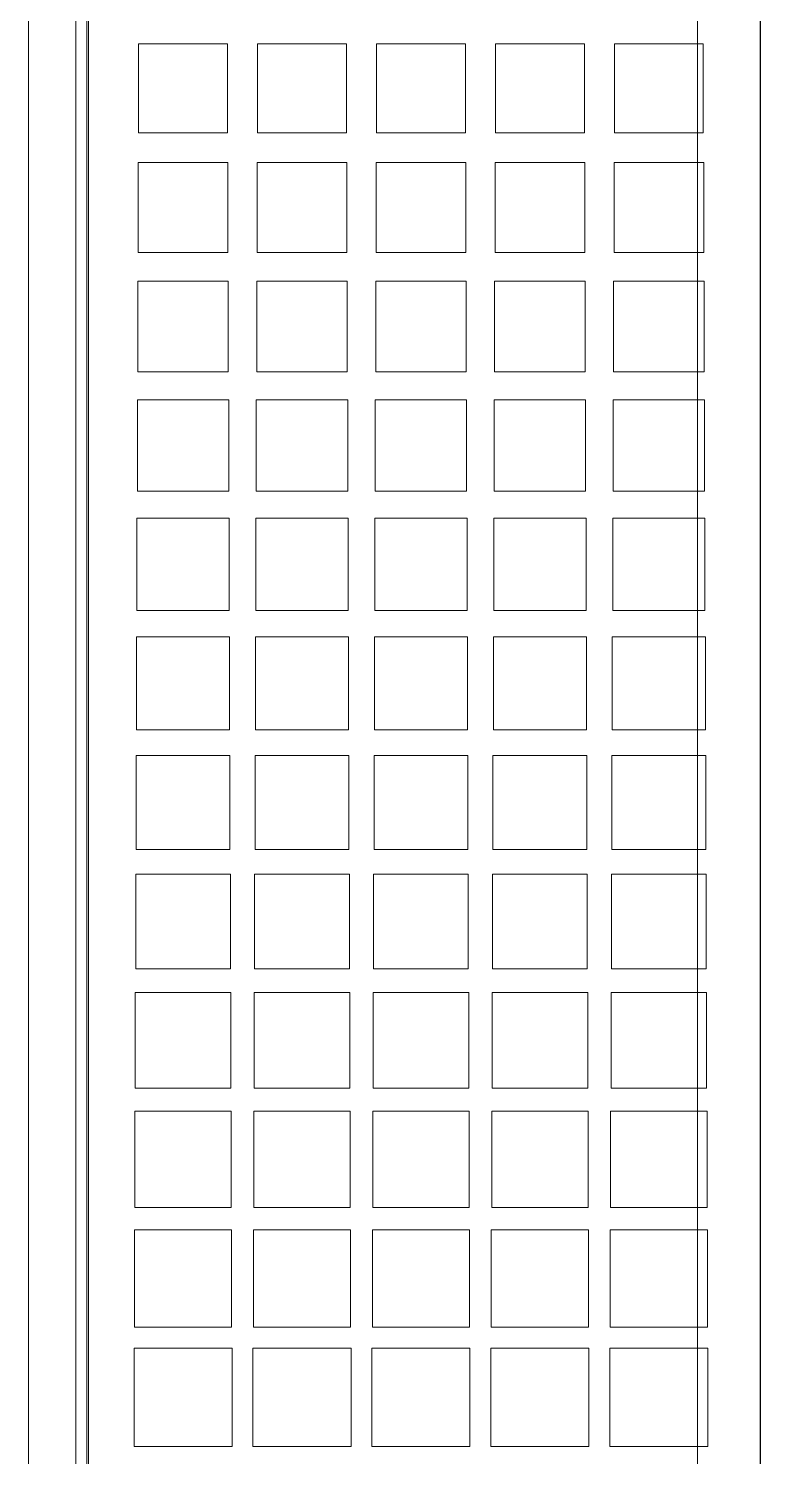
# Model space of a CAD drawing. Header units: millimetres. Extents: x 33157 to 59611, y -29750 to 1750.
# Drawn here: x 53404.01 to 53413.24, y -4466.51 to -4448.51 of the extents above; entities that cross this region are included whole.
import ezdxf

# ---------------------------------------------------------------- set-up
doc = ezdxf.new("R2010")
doc.units = ezdxf.units.MM
doc.layers.add('layer 1', color=7, linetype='Continuous', lineweight=18)

msp = doc.modelspace()

# ---------------------------------------------------------------- linework, layer by layer
at = {"layer": 'layer 1', "lineweight": 9}
for p, q in [((53404.74340037204, -4351.058128832354), (53404.74340037204, -4478.212228832354)), ((53412.44570037205, -4355.263528832353), (53412.44570037205, -4476.466528832354)), ((53413.23990037205, -4356.076928832352), (53413.23990037205, -4475.990428832354)), ((53404.76320037193, -4416.837128832349), (53404.76320037193, -4475.990428832354)), ((53404.60440037196, -4417.253728832353), (53404.60440037196, -4477.954328832349)), ((53404.74340037204, -4417.253728832353), (53404.74340037204, -4475.435128832347)), ((53404.00880037196, -4417.809028832353), (53404.00880037196, -4477.954328832349))]:
    msp.add_line(p, q, dxfattribs=at)
msp.add_lwpolyline([(53404.74350037199, -4478.258328832353), (53413.236500372, -4478.258328832353), (53413.236500372, -4355.263528832353), (53404.74350037199, -4355.263528832353)], close=True, dxfattribs=at)
at = {"layer": 'layer 1'}
for points, knots in [([(53405.39680037199, -4448.707828832348), (53405.77050037211, -4448.707828832348), (53406.14410037204, -4448.707828832348), (53406.51790037198, -4448.707828832348), (53406.51790037198, -4449.081428832347), (53406.51790037198, -4449.455128832351), (53406.51790037198, -4449.828828832347), (53406.14410037204, -4449.828828832347), (53405.77050037211, -4449.828828832347), (53405.39680037199, -4449.828828832347), (53405.39680037199, -4449.456728832354), (53405.39680037199, -4449.084628832354), (53405.39680037199, -4448.712528832353), (53405.39680037199, -4448.71092883235), (53405.39680037199, -4448.709328832347), (53405.39680037199, -4448.707828832348)], [0, 0, 0, 0, 149920.7259985287, 149920.7259985287, 149920.7259985287, 299841.4519970573, 299841.4519970573, 299841.4519970573, 449762.177995586, 449762.177995586, 449762.177995586, 599682.9039941146, 599682.9039941146, 599682.9039941146, 749603.6299926433, 749603.6299926433, 749603.6299926433, 749603.6299926433]), ([(53406.89710037207, -4448.707828832348), (53407.27080037206, -4448.707828832348), (53407.644400372, -4448.707828832348), (53408.01820037194, -4448.707828832348), (53408.01820037194, -4449.081428832347), (53408.01820037194, -4449.455128832351), (53408.01820037194, -4449.828828832347), (53407.644400372, -4449.828828832347), (53407.27080037206, -4449.828828832347), (53406.89710037207, -4449.828828832347), (53406.89710037207, -4449.456728832354), (53406.89710037207, -4449.084628832354), (53406.89710037207, -4448.712528832353), (53406.89710037207, -4448.71092883235), (53406.89710037207, -4448.709328832347), (53406.89710037207, -4448.707828832348)], [0, 0, 0, 0, 149924.7634560661, 149924.7634560661, 149924.7634560661, 299849.5269121323, 299849.5269121323, 299849.5269121323, 449774.2903681985, 449774.2903681985, 449774.2903681985, 599699.0538242646, 599699.0538242646, 599699.0538242646, 749623.8172803307, 749623.8172803307, 749623.8172803307, 749623.8172803307]), ([(53408.39740037202, -4448.707828832348), (53408.77110037202, -4448.707828832348), (53409.14470037207, -4448.707828832348), (53409.51850037201, -4448.707828832348), (53409.51850037201, -4449.081428832347), (53409.51850037201, -4449.455128832351), (53409.51850037201, -4449.828828832347), (53409.14470037207, -4449.828828832347), (53408.77110037202, -4449.828828832347), (53408.39740037202, -4449.828828832347), (53408.39740037202, -4449.456728832354), (53408.39740037202, -4449.084628832354), (53408.39740037202, -4448.712528832353), (53408.39740037202, -4448.71092883235), (53408.39740037202, -4448.709328832347), (53408.39740037202, -4448.707828832348)], [0, 0, 0, 0, 149928.8009140865, 149928.8009140865, 149928.8009140865, 299857.6018281731, 299857.6018281731, 299857.6018281731, 449786.4027422597, 449786.4027422597, 449786.4027422597, 599715.2036563462, 599715.2036563462, 599715.2036563462, 749644.0045704327, 749644.0045704327, 749644.0045704327, 749644.0045704327]), ([(53409.89770037209, -4448.707828832348), (53410.27140037197, -4448.707828832348), (53410.64500037202, -4448.707828832348), (53411.01880037197, -4448.707828832348), (53411.01880037197, -4449.081428832347), (53411.01880037197, -4449.455128832351), (53411.01880037197, -4449.828828832347), (53410.64500037202, -4449.828828832347), (53410.27140037197, -4449.828828832347), (53409.89770037209, -4449.828828832347), (53409.89770037209, -4449.456728832354), (53409.89770037209, -4449.084628832354), (53409.89770037209, -4448.712528832353), (53409.89770037209, -4448.71092883235), (53409.89770037209, -4448.709328832347), (53409.89770037209, -4448.707828832348)], [0, 0, 0, 0, 149932.8383725907, 149932.8383725907, 149932.8383725907, 299865.6767451814, 299865.6767451814, 299865.6767451814, 449798.5151177722, 449798.5151177722, 449798.5151177722, 599731.3534903629, 599731.3534903629, 599731.3534903629, 749664.1918629536, 749664.1918629536, 749664.1918629536, 749664.1918629536]), ([(53411.39800037205, -4448.707828832348), (53411.77170037205, -4448.707828832348), (53412.14530037198, -4448.707828832348), (53412.51910037204, -4448.707828832348), (53412.51910037204, -4449.081428832347), (53412.51910037204, -4449.455128832351), (53412.51910037204, -4449.828828832347), (53412.14530037198, -4449.828828832347), (53411.77170037205, -4449.828828832347), (53411.39800037205, -4449.828828832347), (53411.39800037205, -4449.456728832354), (53411.39800037205, -4449.084628832354), (53411.39800037205, -4448.712528832353), (53411.39800037205, -4448.71092883235), (53411.39800037205, -4448.709328832347), (53411.39800037205, -4448.707828832348)], [0, 0, 0, 0, 149936.8758315777, 149936.8758315777, 149936.8758315777, 299873.7516631554, 299873.7516631554, 299873.7516631554, 449810.6274947331, 449810.6274947331, 449810.6274947331, 599747.5033263108, 599747.5033263108, 599747.5033263108, 749684.3791578885, 749684.3791578885, 749684.3791578885, 749684.3791578885]), ([(53405.3916003721, -4450.202628832349), (53405.76870037202, -4450.202628832349), (53406.14590037201, -4450.202628832349), (53406.523100372, -4450.202628832349), (53406.523100372, -4450.579828832351), (53406.523100372, -4450.956928832349), (53406.523100372, -4451.334228832349), (53406.14590037201, -4451.334228832349), (53405.76870037202, -4451.334228832349), (53405.3916003721, -4451.334228832349), (53405.3916003721, -4450.958528832352), (53405.3916003721, -4450.582928832353), (53405.3916003721, -4450.207428832351), (53405.3916003721, -4450.20572883235), (53405.3916003721, -4450.204128832347), (53405.3916003721, -4450.202628832349)], [0, 0, 0, 0, 149922.7862446969, 149922.7862446969, 149922.7862446969, 299845.5724893937, 299845.5724893937, 299845.5724893937, 449768.3587340906, 449768.3587340906, 449768.3587340906, 599691.1449787874, 599691.1449787874, 599691.1449787874, 749613.9312234842, 749613.9312234842, 749613.9312234842, 749613.9312234842]), ([(53406.89190037205, -4450.202628832349), (53407.26900037198, -4450.202628832349), (53407.64620037196, -4450.202628832349), (53408.02340037195, -4450.202628832349), (53408.02340037195, -4450.579828832351), (53408.02340037195, -4450.956928832349), (53408.02340037195, -4451.334228832349), (53407.64620037196, -4451.334228832349), (53407.26900037198, -4451.334228832349), (53406.89190037205, -4451.334228832349), (53406.89190037205, -4450.958528832352), (53406.89190037205, -4450.582928832353), (53406.89190037205, -4450.207428832351), (53406.89190037205, -4450.20572883235), (53406.89190037205, -4450.204128832347), (53406.89190037205, -4450.202628832349)], [0, 0, 0, 0, 149926.8236964112, 149926.8236964112, 149926.8236964112, 299853.6473928224, 299853.6473928224, 299853.6473928224, 449780.4710892336, 449780.4710892336, 449780.4710892336, 599707.2947856447, 599707.2947856447, 599707.2947856447, 749634.118482056, 749634.118482056, 749634.118482056, 749634.118482056]), ([(53408.39220037201, -4450.202628832349), (53408.76930037205, -4450.202628832349), (53409.14650037204, -4450.202628832349), (53409.52370037202, -4450.202628832349), (53409.52370037202, -4450.579828832351), (53409.52370037202, -4450.956928832349), (53409.52370037202, -4451.334228832349), (53409.14650037204, -4451.334228832349), (53408.76930037205, -4451.334228832349), (53408.39220037201, -4451.334228832349), (53408.39220037201, -4450.958528832352), (53408.39220037201, -4450.582928832353), (53408.39220037201, -4450.207428832351), (53408.39220037201, -4450.20572883235), (53408.39220037201, -4450.204128832347), (53408.39220037201, -4450.202628832349)], [0, 0, 0, 0, 149930.8611486092, 149930.8611486092, 149930.8611486092, 299861.7222972183, 299861.7222972183, 299861.7222972183, 449792.5834458276, 449792.5834458276, 449792.5834458276, 599723.4445944367, 599723.4445944367, 599723.4445944367, 749654.3057430459, 749654.3057430459, 749654.3057430459, 749654.3057430459]), ([(53409.89250037208, -4450.202628832349), (53410.269600372, -4450.202628832349), (53410.64680037199, -4450.202628832349), (53411.02400037198, -4450.202628832349), (53411.02400037198, -4450.579828832351), (53411.02400037198, -4450.956928832349), (53411.02400037198, -4451.334228832349), (53410.64680037199, -4451.334228832349), (53410.269600372, -4451.334228832349), (53409.89250037208, -4451.334228832349), (53409.89250037208, -4450.958528832352), (53409.89250037208, -4450.582928832353), (53409.89250037208, -4450.207428832351), (53409.89250037208, -4450.20572883235), (53409.89250037208, -4450.204128832347), (53409.89250037208, -4450.202628832349)], [0, 0, 0, 0, 149934.8986012911, 149934.8986012911, 149934.8986012911, 299869.7972025822, 299869.7972025822, 299869.7972025822, 449804.6958038734, 449804.6958038734, 449804.6958038734, 599739.5944051644, 599739.5944051644, 599739.5944051644, 749674.4930064555, 749674.4930064555, 749674.4930064555, 749674.4930064555]), ([(53411.39280037204, -4450.202628832349), (53411.76990037208, -4450.202628832349), (53412.14710037207, -4450.202628832349), (53412.52430037194, -4450.202628832349), (53412.52430037194, -4450.579828832351), (53412.52430037194, -4450.956928832349), (53412.52430037194, -4451.334228832349), (53412.14710037207, -4451.334228832349), (53411.76990037208, -4451.334228832349), (53411.39280037204, -4451.334228832349), (53411.39280037204, -4450.958528832352), (53411.39280037204, -4450.582928832353), (53411.39280037204, -4450.207428832351), (53411.39280037204, -4450.20572883235), (53411.39280037204, -4450.204128832347), (53411.39280037204, -4450.202628832349)], [0, 0, 0, 0, 149938.9360544563, 149938.9360544563, 149938.9360544563, 299877.8721089126, 299877.8721089126, 299877.8721089126, 449816.8081633689, 449816.8081633689, 449816.8081633689, 599755.7442178251, 599755.7442178251, 599755.7442178251, 749694.6802722814, 749694.6802722814, 749694.6802722814, 749694.6802722814]), ([(53405.38630037202, -4451.697428832349), (53405.767000372, -4451.697428832349), (53406.14760037203, -4451.697428832349), (53406.52840037196, -4451.697428832349), (53406.52840037196, -4452.078128832351), (53406.52840037196, -4452.458828832352), (53406.52840037196, -4452.839528832346), (53406.14760037203, -4452.839528832346), (53405.767000372, -4452.839528832346), (53405.38630037202, -4452.839528832346), (53405.38630037202, -4452.460428832348), (53405.38630037202, -4452.08132883235), (53405.38630037202, -4451.702328832349), (53405.38630037202, -4451.700628832348), (53405.38630037202, -4451.699028832352), (53405.38630037202, -4451.697428832349)], [0, 0, 0, 0, 149924.8462703064, 149924.8462703064, 149924.8462703064, 299849.6925406128, 299849.6925406128, 299849.6925406128, 449774.5388109192, 449774.5388109192, 449774.5388109192, 599699.3850812255, 599699.3850812255, 599699.3850812255, 749624.2313515319, 749624.2313515319, 749624.2313515319, 749624.2313515319]), ([(53406.88660037209, -4451.697428832349), (53407.26730037195, -4451.697428832349), (53407.64790037199, -4451.697428832349), (53408.02870037203, -4451.697428832349), (53408.02870037203, -4452.078128832351), (53408.02870037203, -4452.458828832352), (53408.02870037203, -4452.839528832346), (53407.64790037199, -4452.839528832346), (53407.26730037195, -4452.839528832346), (53406.88660037209, -4452.839528832346), (53406.88660037209, -4452.460428832348), (53406.88660037209, -4452.08132883235), (53406.88660037209, -4451.702328832349), (53406.88660037209, -4451.700628832348), (53406.88660037209, -4451.699028832352), (53406.88660037209, -4451.697428832349)], [0, 0, 0, 0, 149928.8837161964, 149928.8837161964, 149928.8837161964, 299857.7674323928, 299857.7674323928, 299857.7674323928, 449786.6511485893, 449786.6511485893, 449786.6511485893, 599715.5348647856, 599715.5348647856, 599715.5348647856, 749644.418580982, 749644.418580982, 749644.418580982, 749644.418580982]), ([(53408.38690037205, -4451.697428832349), (53408.76760037203, -4451.697428832349), (53409.14820037206, -4451.697428832349), (53409.52900037199, -4451.697428832349), (53409.52900037199, -4452.078128832351), (53409.52900037199, -4452.458828832352), (53409.52900037199, -4452.839528832346), (53409.14820037206, -4452.839528832346), (53408.76760037203, -4452.839528832346), (53408.38690037205, -4452.839528832346), (53408.38690037205, -4452.460428832348), (53408.38690037205, -4452.08132883235), (53408.38690037205, -4451.702328832349), (53408.38690037205, -4451.700628832348), (53408.38690037205, -4451.699028832352), (53408.38690037205, -4451.697428832349)], [0, 0, 0, 0, 149932.9211625702, 149932.9211625702, 149932.9211625702, 299865.8423251404, 299865.8423251404, 299865.8423251404, 449798.7634877106, 449798.7634877106, 449798.7634877106, 599731.6846502807, 599731.6846502807, 599731.6846502807, 749664.6058128509, 749664.6058128509, 749664.6058128509, 749664.6058128509]), ([(53409.887200372, -4451.697428832349), (53410.26790037198, -4451.697428832349), (53410.64850037202, -4451.697428832349), (53411.02930037194, -4451.697428832349), (53411.02930037194, -4452.078128832351), (53411.02930037194, -4452.458828832352), (53411.02930037194, -4452.839528832346), (53410.64850037202, -4452.839528832346), (53410.26790037198, -4452.839528832346), (53409.887200372, -4452.839528832346), (53409.887200372, -4452.460428832348), (53409.887200372, -4452.08132883235), (53409.887200372, -4451.702328832349), (53409.887200372, -4451.700628832348), (53409.887200372, -4451.699028832352), (53409.887200372, -4451.697428832349)], [0, 0, 0, 0, 149936.9586094277, 149936.9586094277, 149936.9586094277, 299873.9172188554, 299873.9172188554, 299873.9172188554, 449810.8758282831, 449810.8758282831, 449810.8758282831, 599747.8344377108, 599747.8344377108, 599747.8344377108, 749684.7930471385, 749684.7930471385, 749684.7930471385, 749684.7930471385]), ([(53411.38750037208, -4451.697428832349), (53411.76820037194, -4451.697428832349), (53412.14880037209, -4451.697428832349), (53412.52960037201, -4451.697428832349), (53412.52960037201, -4452.078128832351), (53412.52960037201, -4452.458828832352), (53412.52960037201, -4452.839528832346), (53412.14880037209, -4452.839528832346), (53411.76820037194, -4452.839528832346), (53411.38750037208, -4452.839528832346), (53411.38750037208, -4452.460428832348), (53411.38750037208, -4452.08132883235), (53411.38750037208, -4451.702328832349), (53411.38750037208, -4451.700628832348), (53411.38750037208, -4451.699028832352), (53411.38750037208, -4451.697428832349)], [0, 0, 0, 0, 149940.9960567695, 149940.9960567695, 149940.9960567695, 299881.992113539, 299881.992113539, 299881.992113539, 449822.9881703085, 449822.9881703085, 449822.9881703085, 599763.9842270779, 599763.9842270779, 599763.9842270779, 749704.9802838473, 749704.9802838473, 749704.9802838473, 749704.9802838473]), ([(53405.38100037206, -4453.192328832354), (53405.76520037203, -4453.192328832354), (53406.149400372, -4453.192328832354), (53406.53360037197, -4453.192328832354), (53406.53360037197, -4453.576528832347), (53406.53360037197, -4453.96062883235), (53406.53360037197, -4454.344928832348), (53406.149400372, -4454.344928832348), (53405.76520037203, -4454.344928832348), (53405.38100037206, -4454.344928832348), (53405.38100037206, -4453.962328832351), (53405.38100037206, -4453.579728832347), (53405.38100037206, -4453.197128832349), (53405.38100037206, -4453.195428832349), (53405.38100037206, -4453.193828832353), (53405.38100037206, -4453.192328832354)], [0, 0, 0, 0, 149926.906506882, 149926.906506882, 149926.906506882, 299853.8130137639, 299853.8130137639, 299853.8130137639, 449780.7195206459, 449780.7195206459, 449780.7195206459, 599707.6260275278, 599707.6260275278, 599707.6260275278, 749634.5325344098, 749634.5325344098, 749634.5325344098, 749634.5325344098]), ([(53406.88130037201, -4453.192328832354), (53407.26550037198, -4453.192328832354), (53407.64970037196, -4453.192328832354), (53408.03390037193, -4453.192328832354), (53408.03390037193, -4453.576528832347), (53408.03390037193, -4453.96062883235), (53408.03390037193, -4454.344928832348), (53407.64970037196, -4454.344928832348), (53407.26550037198, -4454.344928832348), (53406.88130037201, -4454.344928832348), (53406.88130037201, -4453.962328832351), (53406.88130037201, -4453.579728832347), (53406.88130037201, -4453.197128832349), (53406.88130037201, -4453.195428832349), (53406.88130037201, -4453.193828832353), (53406.88130037201, -4453.192328832354)], [0, 0, 0, 0, 149930.9439469452, 149930.9439469452, 149930.9439469452, 299861.8878938904, 299861.8878938904, 299861.8878938904, 449792.8318408357, 449792.8318408357, 449792.8318408357, 599723.7757877809, 599723.7757877809, 599723.7757877809, 749654.719734726, 749654.719734726, 749654.719734726, 749654.719734726]), ([(53408.38160037209, -4453.192328832354), (53408.76580037206, -4453.192328832354), (53409.15000037203, -4453.192328832354), (53409.534200372, -4453.192328832354), (53409.534200372, -4453.576528832347), (53409.534200372, -4453.96062883235), (53409.534200372, -4454.344928832348), (53409.15000037203, -4454.344928832348), (53408.76580037206, -4454.344928832348), (53408.38160037209, -4454.344928832348), (53408.38160037209, -4453.962328832351), (53408.38160037209, -4453.579728832347), (53408.38160037209, -4453.197128832349), (53408.38160037209, -4453.195428832349), (53408.38160037209, -4453.193828832353), (53408.38160037209, -4453.192328832354)], [0, 0, 0, 0, 149934.9813874931, 149934.9813874931, 149934.9813874931, 299869.9627749861, 299869.9627749861, 299869.9627749861, 449804.9441624793, 449804.9441624793, 449804.9441624793, 599739.9255499722, 599739.9255499722, 599739.9255499722, 749674.9069374653, 749674.9069374653, 749674.9069374653, 749674.9069374653]), ([(53409.88190037204, -4453.192328832354), (53410.26610037201, -4453.192328832354), (53410.65030037198, -4453.192328832354), (53411.03450037196, -4453.192328832354), (53411.03450037196, -4453.576528832347), (53411.03450037196, -4453.96062883235), (53411.03450037196, -4454.344928832348), (53410.65030037198, -4454.344928832348), (53410.26610037201, -4454.344928832348), (53409.88190037204, -4454.344928832348), (53409.88190037204, -4453.962328832351), (53409.88190037204, -4453.579728832347), (53409.88190037204, -4453.197128832349), (53409.88190037204, -4453.195428832349), (53409.88190037204, -4453.193828832353), (53409.88190037204, -4453.192328832354)], [0, 0, 0, 0, 149939.0188285248, 149939.0188285248, 149939.0188285248, 299878.0376570495, 299878.0376570495, 299878.0376570495, 449817.0564855743, 449817.0564855743, 449817.0564855743, 599756.0753140991, 599756.0753140991, 599756.0753140991, 749695.0941426238, 749695.0941426238, 749695.0941426238, 749695.0941426238]), ([(53411.382200372, -4453.192328832354), (53411.76640037209, -4453.192328832354), (53412.15060037206, -4453.192328832354), (53412.53480037203, -4453.192328832354), (53412.53480037203, -4453.576528832347), (53412.53480037203, -4453.96062883235), (53412.53480037203, -4454.344928832348), (53412.15060037206, -4454.344928832348), (53411.76640037209, -4454.344928832348), (53411.382200372, -4454.344928832348), (53411.382200372, -4453.962328832351), (53411.382200372, -4453.579728832347), (53411.382200372, -4453.197128832349), (53411.382200372, -4453.195428832349), (53411.382200372, -4453.193828832353), (53411.382200372, -4453.192328832354)], [0, 0, 0, 0, 149943.0562700407, 149943.0562700407, 149943.0562700407, 299886.1125400813, 299886.1125400813, 299886.1125400813, 449829.1688101221, 449829.1688101221, 449829.1688101221, 599772.2250801626, 599772.2250801626, 599772.2250801626, 749715.2813502033, 749715.2813502033, 749715.2813502033, 749715.2813502033]), ([(53405.37580037204, -4454.687128832355), (53405.76350037201, -4454.687128832355), (53406.15110037202, -4454.687128832355), (53406.53890037205, -4454.687128832355), (53406.53890037205, -4455.074828832354), (53406.53890037205, -4455.462528832346), (53406.53890037205, -4455.850228832353), (53406.15110037202, -4455.850228832353), (53405.76350037201, -4455.850228832353), (53405.37580037204, -4455.850228832353), (53405.37580037204, -4455.464128832349), (53405.37580037204, -4455.078128832351), (53405.37580037204, -4454.692028832347), (53405.37580037204, -4454.690328832354), (53405.37580037204, -4454.688728832351), (53405.37580037204, -4454.687128832355)], [0, 0, 0, 0, 149928.9669548938, 149928.9669548938, 149928.9669548938, 299857.9339097875, 299857.9339097875, 299857.9339097875, 449786.9008646813, 449786.9008646813, 449786.9008646813, 599715.867819575, 599715.867819575, 599715.867819575, 749644.8347744687, 749644.8347744687, 749644.8347744687, 749644.8347744687]), ([(53406.876100372, -4454.687128832355), (53407.26380037208, -4454.687128832355), (53407.65140037198, -4454.687128832355), (53408.039200372, -4454.687128832355), (53408.039200372, -4455.074828832354), (53408.039200372, -4455.462528832346), (53408.039200372, -4455.850228832353), (53407.65140037198, -4455.850228832353), (53407.26380037208, -4455.850228832353), (53406.876100372, -4455.850228832353), (53406.876100372, -4455.464128832349), (53406.876100372, -4455.078128832351), (53406.876100372, -4454.692028832347), (53406.876100372, -4454.690328832354), (53406.876100372, -4454.688728832351), (53406.876100372, -4454.687128832355)], [0, 0, 0, 0, 149933.0043891291, 149933.0043891291, 149933.0043891291, 299866.0087782581, 299866.0087782581, 299866.0087782581, 449799.0131673872, 449799.0131673872, 449799.0131673872, 599732.0175565162, 599732.0175565162, 599732.0175565162, 749665.0219456452, 749665.0219456452, 749665.0219456452, 749665.0219456452]), ([(53408.37640037207, -4454.687128832355), (53408.76410037203, -4454.687128832355), (53409.15170037205, -4454.687128832355), (53409.53950037196, -4454.687128832355), (53409.53950037196, -4455.074828832354), (53409.53950037196, -4455.462528832346), (53409.53950037196, -4455.850228832353), (53409.15170037205, -4455.850228832353), (53408.76410037203, -4455.850228832353), (53408.37640037207, -4455.850228832353), (53408.37640037207, -4455.464128832349), (53408.37640037207, -4455.078128832351), (53408.37640037207, -4454.692028832347), (53408.37640037207, -4454.690328832354), (53408.37640037207, -4454.688728832351), (53408.37640037207, -4454.687128832355)], [0, 0, 0, 0, 149937.0418238493, 149937.0418238493, 149937.0418238493, 299874.0836476986, 299874.0836476986, 299874.0836476986, 449811.1254715479, 449811.1254715479, 449811.1254715479, 599748.1672953971, 599748.1672953971, 599748.1672953971, 749685.2091192463, 749685.2091192463, 749685.2091192463, 749685.2091192463]), ([(53409.87670037203, -4454.687128832355), (53410.26440037199, -4454.687128832355), (53410.65200037201, -4454.687128832355), (53411.03980037203, -4454.687128832355), (53411.03980037203, -4455.074828832354), (53411.03980037203, -4455.462528832346), (53411.03980037203, -4455.850228832353), (53410.65200037201, -4455.850228832353), (53410.26440037199, -4455.850228832353), (53409.87670037203, -4455.850228832353), (53409.87670037203, -4455.464128832349), (53409.87670037203, -4455.078128832351), (53409.87670037203, -4454.692028832347), (53409.87670037203, -4454.690328832354), (53409.87670037203, -4454.688728832351), (53409.87670037203, -4454.687128832355)], [0, 0, 0, 0, 149941.0792590536, 149941.0792590536, 149941.0792590536, 299882.1585181073, 299882.1585181073, 299882.1585181073, 449823.2377771609, 449823.2377771609, 449823.2377771609, 599764.3170362145, 599764.3170362145, 599764.3170362145, 749705.3962952681, 749705.3962952681, 749705.3962952681, 749705.3962952681]), ([(53411.3770003721, -4454.687128832355), (53411.76470037206, -4454.687128832355), (53412.15230037196, -4454.687128832355), (53412.54010037199, -4454.687128832355), (53412.54010037199, -4455.074828832354), (53412.54010037199, -4455.462528832346), (53412.54010037199, -4455.850228832353), (53412.15230037196, -4455.850228832353), (53411.76470037206, -4455.850228832353), (53411.3770003721, -4455.850228832353), (53411.3770003721, -4455.464128832349), (53411.3770003721, -4455.078128832351), (53411.3770003721, -4454.692028832347), (53411.3770003721, -4454.690328832354), (53411.3770003721, -4454.688728832351), (53411.3770003721, -4454.687128832355)], [0, 0, 0, 0, 149945.1166947429, 149945.1166947429, 149945.1166947429, 299890.2333894857, 299890.2333894857, 299890.2333894857, 449835.3500842287, 449835.3500842287, 449835.3500842287, 599780.4667789715, 599780.4667789715, 599780.4667789715, 749725.5834737143, 749725.5834737143, 749725.5834737143, 749725.5834737143]), ([(53405.37050037208, -4456.181928832355), (53405.76170037204, -4456.181928832355), (53406.15290037199, -4456.181928832355), (53406.54420037201, -4456.181928832355), (53406.54420037201, -4456.573128832353), (53406.54420037201, -4456.964328832351), (53406.54420037201, -4457.355628832354), (53406.15290037199, -4457.355628832354), (53405.76170037204, -4457.355628832354), (53405.37050037208, -4457.355628832354), (53405.37050037208, -4456.966028832352), (53405.37050037208, -4456.57642883235), (53405.37050037208, -4456.186928832352), (53405.37050037208, -4456.185228832352), (53405.37050037208, -4456.183528832351), (53405.37050037208, -4456.181928832355)], [0, 0, 0, 0, 149931.0271225135, 149931.0271225135, 149931.0271225135, 299862.054245027, 299862.054245027, 299862.054245027, 449793.0813675406, 449793.0813675406, 449793.0813675406, 599724.108490054, 599724.108490054, 599724.108490054, 749655.1356125675, 749655.1356125675, 749655.1356125675, 749655.1356125675]), ([(53406.87080037204, -4456.181928832355), (53407.26200037199, -4456.181928832355), (53407.65320037206, -4456.181928832355), (53408.04450037197, -4456.181928832355), (53408.04450037197, -4456.573128832353), (53408.04450037197, -4456.964328832351), (53408.04450037197, -4457.355628832354), (53407.65320037206, -4457.355628832354), (53407.26200037199, -4457.355628832354), (53406.87080037204, -4457.355628832354), (53406.87080037204, -4456.966028832352), (53406.87080037204, -4456.57642883235), (53406.87080037204, -4456.186928832352), (53406.87080037204, -4456.185228832352), (53406.87080037204, -4456.183528832351), (53406.87080037204, -4456.181928832355)], [0, 0, 0, 0, 149935.0645509188, 149935.0645509188, 149935.0645509188, 299870.1291018375, 299870.1291018375, 299870.1291018375, 449805.1936527563, 449805.1936527563, 449805.1936527563, 599740.258203675, 599740.258203675, 599740.258203675, 749675.3227545938, 749675.3227545938, 749675.3227545938, 749675.3227545938]), ([(53408.37110037211, -4456.181928832355), (53408.76230037195, -4456.181928832355), (53409.15350037202, -4456.181928832355), (53409.54480037204, -4456.181928832355), (53409.54480037204, -4456.573128832353), (53409.54480037204, -4456.964328832351), (53409.54480037204, -4457.355628832354), (53409.15350037202, -4457.355628832354), (53408.76230037195, -4457.355628832354), (53408.37110037211, -4457.355628832354), (53408.37110037211, -4456.966028832352), (53408.37110037211, -4456.57642883235), (53408.37110037211, -4456.186928832352), (53408.37110037211, -4456.185228832352), (53408.37110037211, -4456.183528832351), (53408.37110037211, -4456.181928832355)], [0, 0, 0, 0, 149939.1019798091, 149939.1019798091, 149939.1019798091, 299878.2039596182, 299878.2039596182, 299878.2039596182, 449817.3059394274, 449817.3059394274, 449817.3059394274, 599756.4079192365, 599756.4079192365, 599756.4079192365, 749695.5098990456, 749695.5098990456, 749695.5098990456, 749695.5098990456]), ([(53409.87140037207, -4456.181928832355), (53410.26260037202, -4456.181928832355), (53410.65380037209, -4456.181928832355), (53411.04510037199, -4456.181928832355), (53411.04510037199, -4456.573128832353), (53411.04510037199, -4456.964328832351), (53411.04510037199, -4457.355628832354), (53410.65380037209, -4457.355628832354), (53410.26260037202, -4457.355628832354), (53409.87140037207, -4457.355628832354), (53409.87140037207, -4456.966028832352), (53409.87140037207, -4456.57642883235), (53409.87140037207, -4456.186928832352), (53409.87140037207, -4456.185228832352), (53409.87140037207, -4456.183528832351), (53409.87140037207, -4456.181928832355)], [0, 0, 0, 0, 149943.1394091842, 149943.1394091842, 149943.1394091842, 299886.2788183684, 299886.2788183684, 299886.2788183684, 449829.4182275526, 449829.4182275526, 449829.4182275526, 599772.5576367368, 599772.5576367368, 599772.5576367368, 749715.6970459209, 749715.6970459209, 749715.6970459209, 749715.6970459209]), ([(53411.37170037202, -4456.181928832355), (53411.76290037198, -4456.181928832355), (53412.15410037205, -4456.181928832355), (53412.54540037195, -4456.181928832355), (53412.54540037195, -4456.573128832353), (53412.54540037195, -4456.964328832351), (53412.54540037195, -4457.355628832354), (53412.15410037205, -4457.355628832354), (53411.76290037198, -4457.355628832354), (53411.37170037202, -4457.355628832354), (53411.37170037202, -4456.966028832352), (53411.37170037202, -4456.57642883235), (53411.37170037202, -4456.186928832352), (53411.37170037202, -4456.185228832352), (53411.37170037202, -4456.183528832351), (53411.37170037202, -4456.181928832355)], [0, 0, 0, 0, 149947.1768390439, 149947.1768390439, 149947.1768390439, 299894.3536780879, 299894.3536780879, 299894.3536780879, 449841.5305171319, 449841.5305171319, 449841.5305171319, 599788.7073561758, 599788.7073561758, 599788.7073561758, 749735.8841952197, 749735.8841952197, 749735.8841952197, 749735.8841952197]), ([(53405.36520037201, -4457.676828832346), (53405.75990037207, -4457.676828832346), (53406.15460037201, -4457.676828832346), (53406.54940037202, -4457.676828832346), (53406.54940037202, -4458.07152883235), (53406.54940037202, -4458.466228832354), (53406.54940037202, -4458.861028832349), (53406.15460037201, -4458.861028832349), (53405.75990037207, -4458.861028832349), (53405.36520037201, -4458.861028832349), (53405.36520037201, -4458.467928832348), (53405.36520037201, -4458.074828832347), (53405.36520037201, -4457.68182883235), (53405.36520037201, -4457.680028832352), (53405.36520037201, -4457.678428832349), (53405.36520037201, -4457.676828832346)], [0, 0, 0, 0, 149933.0875697981, 149933.0875697981, 149933.0875697981, 299866.1751395962, 299866.1751395962, 299866.1751395962, 449799.2627093944, 449799.2627093944, 449799.2627093944, 599732.3502791924, 599732.3502791924, 599732.3502791924, 749665.4378489906, 749665.4378489906, 749665.4378489906, 749665.4378489906]), ([(53406.86550037208, -4457.676828832346), (53407.26020037202, -4457.676828832346), (53407.65490037197, -4457.676828832346), (53408.04970037198, -4457.676828832346), (53408.04970037198, -4458.07152883235), (53408.04970037198, -4458.466228832354), (53408.04970037198, -4458.861028832349), (53407.65490037197, -4458.861028832349), (53407.26020037202, -4458.861028832349), (53406.86550037208, -4458.861028832349), (53406.86550037208, -4458.467928832348), (53406.86550037208, -4458.074828832347), (53406.86550037208, -4457.68182883235), (53406.86550037208, -4457.680028832352), (53406.86550037208, -4457.678428832349), (53406.86550037208, -4457.676828832346)], [0, 0, 0, 0, 149937.1249923719, 149937.1249923719, 149937.1249923719, 299874.2499847438, 299874.2499847438, 299874.2499847438, 449811.3749771158, 449811.3749771158, 449811.3749771158, 599748.4999694877, 599748.4999694877, 599748.4999694877, 749685.6249618595, 749685.6249618595, 749685.6249618595, 749685.6249618595]), ([(53408.36580037203, -4457.676828832346), (53408.7605003721, -4457.676828832346), (53409.15520037204, -4457.676828832346), (53409.55000037205, -4457.676828832346), (53409.55000037205, -4458.07152883235), (53409.55000037205, -4458.466228832354), (53409.55000037205, -4458.861028832349), (53409.15520037204, -4458.861028832349), (53408.7605003721, -4458.861028832349), (53408.36580037203, -4458.861028832349), (53408.36580037203, -4458.467928832348), (53408.36580037203, -4458.074828832347), (53408.36580037203, -4457.68182883235), (53408.36580037203, -4457.680028832352), (53408.36580037203, -4457.678428832349), (53408.36580037203, -4457.676828832346)], [0, 0, 0, 0, 149941.1624154305, 149941.1624154305, 149941.1624154305, 299882.3248308611, 299882.3248308611, 299882.3248308611, 449823.4872462917, 449823.4872462917, 449823.4872462917, 599764.6496617221, 599764.6496617221, 599764.6496617221, 749705.8120771527, 749705.8120771527, 749705.8120771527, 749705.8120771527]), ([(53409.86610037199, -4457.676828832346), (53410.26080037205, -4457.676828832346), (53410.655500372, -4457.676828832346), (53411.05030037201, -4457.676828832346), (53411.05030037201, -4458.07152883235), (53411.05030037201, -4458.466228832354), (53411.05030037201, -4458.861028832349), (53410.655500372, -4458.861028832349), (53410.26080037205, -4458.861028832349), (53409.86610037199, -4458.861028832349), (53409.86610037199, -4458.467928832348), (53409.86610037199, -4458.074828832347), (53409.86610037199, -4457.68182883235), (53409.86610037199, -4457.680028832352), (53409.86610037199, -4457.678428832349), (53409.86610037199, -4457.676828832346)], [0, 0, 0, 0, 149945.1998389743, 149945.1998389743, 149945.1998389743, 299890.3996779486, 299890.3996779486, 299890.3996779486, 449835.599516923, 449835.599516923, 449835.599516923, 599780.7993558972, 599780.7993558972, 599780.7993558972, 749725.9991948715, 749725.9991948715, 749725.9991948715, 749725.9991948715]), ([(53411.36640037206, -4457.676828832346), (53411.76110037201, -4457.676828832346), (53412.15580037207, -4457.676828832346), (53412.55060037196, -4457.676828832346), (53412.55060037196, -4458.07152883235), (53412.55060037196, -4458.466228832354), (53412.55060037196, -4458.861028832349), (53412.15580037207, -4458.861028832349), (53411.76110037201, -4458.861028832349), (53411.36640037206, -4458.861028832349), (53411.36640037206, -4458.467928832348), (53411.36640037206, -4458.074828832347), (53411.36640037206, -4457.68182883235), (53411.36640037206, -4457.680028832352), (53411.36640037206, -4457.678428832349), (53411.36640037206, -4457.676828832346)], [0, 0, 0, 0, 149949.2372630036, 149949.2372630036, 149949.2372630036, 299898.4745260071, 299898.4745260071, 299898.4745260071, 449847.7117890107, 449847.7117890107, 449847.7117890107, 599796.9490520143, 599796.9490520143, 599796.9490520143, 749746.1863150178, 749746.1863150178, 749746.1863150178, 749746.1863150178]), ([(53405.36000037211, -4459.171628832346), (53405.75820037205, -4459.171628832346), (53406.15640037198, -4459.171628832346), (53406.55470037198, -4459.171628832346), (53406.55470037198, -4459.569828832349), (53406.55470037198, -4459.968028832353), (53406.55470037198, -4460.366328832353), (53406.15640037198, -4460.366328832353), (53405.75820037205, -4460.366328832353), (53405.36000037211, -4460.366328832353), (53405.36000037211, -4459.969728832353), (53405.36000037211, -4459.573228832351), (53405.36000037211, -4459.176628832351), (53405.36000037211, -4459.17492883235), (53405.36000037211, -4459.173228832349), (53405.36000037211, -4459.171628832346)], [0, 0, 0, 0, 149935.1482278878, 149935.1482278878, 149935.1482278878, 299870.2964557756, 299870.2964557756, 299870.2964557756, 449805.4446836635, 449805.4446836635, 449805.4446836635, 599740.5929115512, 599740.5929115512, 599740.5929115512, 749675.741139439, 749675.741139439, 749675.741139439, 749675.741139439]), ([(53406.86030037206, -4459.171628832346), (53407.258500372, -4459.171628832346), (53407.65670037194, -4459.171628832346), (53408.05500037194, -4459.171628832346), (53408.05500037194, -4459.569828832349), (53408.05500037194, -4459.968028832353), (53408.05500037194, -4460.366328832353), (53407.65670037194, -4460.366328832353), (53407.258500372, -4460.366328832353), (53406.86030037206, -4460.366328832353), (53406.86030037206, -4459.969728832353), (53406.86030037206, -4459.573228832351), (53406.86030037206, -4459.176628832351), (53406.86030037206, -4459.17492883235), (53406.86030037206, -4459.173228832349), (53406.86030037206, -4459.171628832346)], [0, 0, 0, 0, 149939.1856446281, 149939.1856446281, 149939.1856446281, 299878.3712892563, 299878.3712892563, 299878.3712892563, 449817.5569338845, 449817.5569338845, 449817.5569338845, 599756.7425785125, 599756.7425785125, 599756.7425785125, 749695.9282231407, 749695.9282231407, 749695.9282231407, 749695.9282231407]), ([(53408.36060037202, -4459.171628832346), (53408.75880037207, -4459.171628832346), (53409.15700037201, -4459.171628832346), (53409.55530037201, -4459.171628832346), (53409.55530037201, -4459.569828832349), (53409.55530037201, -4459.968028832353), (53409.55530037201, -4460.366328832353), (53409.15700037201, -4460.366328832353), (53408.75880037207, -4460.366328832353), (53408.36060037202, -4460.366328832353), (53408.36060037202, -4459.969728832353), (53408.36060037202, -4459.573228832351), (53408.36060037202, -4459.176628832351), (53408.36060037202, -4459.17492883235), (53408.36060037202, -4459.173228832349), (53408.36060037202, -4459.171628832346)], [0, 0, 0, 0, 149943.223061854, 149943.223061854, 149943.223061854, 299886.4461237079, 299886.4461237079, 299886.4461237079, 449829.6691855619, 449829.6691855619, 449829.6691855619, 599772.8922474158, 599772.8922474158, 599772.8922474158, 749716.1153092697, 749716.1153092697, 749716.1153092697, 749716.1153092697]), ([(53409.86090037198, -4459.171628832346), (53410.25910037203, -4459.171628832346), (53410.65730037197, -4459.171628832346), (53411.05560037197, -4459.171628832346), (53411.05560037197, -4459.569828832349), (53411.05560037197, -4459.968028832353), (53411.05560037197, -4460.366328832353), (53410.65730037197, -4460.366328832353), (53410.25910037203, -4460.366328832353), (53409.86090037198, -4460.366328832353), (53409.86090037198, -4459.969728832353), (53409.86090037198, -4459.573228832351), (53409.86090037198, -4459.176628832351), (53409.86090037198, -4459.17492883235), (53409.86090037198, -4459.173228832349), (53409.86090037198, -4459.171628832346)], [0, 0, 0, 0, 149947.2604795652, 149947.2604795652, 149947.2604795652, 299894.5209591304, 299894.5209591304, 299894.5209591304, 449841.7814386957, 449841.7814386957, 449841.7814386957, 599789.0419182609, 599789.0419182609, 599789.0419182609, 749736.302397826, 749736.302397826, 749736.302397826, 749736.302397826]), ([(53411.36120037205, -4459.171628832346), (53411.75940037199, -4459.171628832346), (53412.15760037204, -4459.171628832346), (53412.55590037204, -4459.171628832346), (53412.55590037204, -4459.569828832349), (53412.55590037204, -4459.968028832353), (53412.55590037204, -4460.366328832353), (53412.15760037204, -4460.366328832353), (53411.75940037199, -4460.366328832353), (53411.36120037205, -4460.366328832353), (53411.36120037205, -4459.969728832353), (53411.36120037205, -4459.573228832351), (53411.36120037205, -4459.176628832351), (53411.36120037205, -4459.17492883235), (53411.36120037205, -4459.173228832349), (53411.36120037205, -4459.171628832346)], [0, 0, 0, 0, 149951.2978977622, 149951.2978977622, 149951.2978977622, 299902.5957955244, 299902.5957955244, 299902.5957955244, 449853.8936932867, 449853.8936932867, 449853.8936932867, 599805.1915910488, 599805.1915910488, 599805.1915910488, 749756.489488811, 749756.489488811, 749756.489488811, 749756.489488811]), ([(53405.35470037203, -4460.666428832346), (53405.75640037196, -4460.666428832346), (53406.15810037201, -4460.666428832346), (53406.559900372, -4460.666428832346), (53406.559900372, -4461.068128832349), (53406.559900372, -4461.469928832355), (53406.559900372, -4461.871728832348), (53406.15810037201, -4461.871728832348), (53405.75640037196, -4461.871728832348), (53405.35470037203, -4461.871728832348), (53405.35470037203, -4461.471628832349), (53405.35470037203, -4461.07152883235), (53405.35470037203, -4460.671528832356), (53405.35470037203, -4460.66972883235), (53405.35470037203, -4460.668128832354), (53405.35470037203, -4460.666428832346)], [0, 0, 0, 0, 149937.2086568949, 149937.2086568949, 149937.2086568949, 299874.4173137898, 299874.4173137898, 299874.4173137898, 449811.6259706847, 449811.6259706847, 449811.6259706847, 599748.8346275795, 599748.8346275795, 599748.8346275795, 749686.0432844744, 749686.0432844744, 749686.0432844744, 749686.0432844744]), ([(53406.85500037199, -4460.666428832346), (53407.25670037203, -4460.666428832346), (53407.65840037208, -4460.666428832346), (53408.06020037195, -4460.666428832346), (53408.06020037195, -4461.068128832349), (53408.06020037195, -4461.469928832355), (53408.06020037195, -4461.871728832348), (53407.65840037208, -4461.871728832348), (53407.25670037203, -4461.871728832348), (53406.85500037199, -4461.871728832348), (53406.85500037199, -4461.471628832349), (53406.85500037199, -4461.07152883235), (53406.85500037199, -4460.671528832356), (53406.85500037199, -4460.66972883235), (53406.85500037199, -4460.668128832354), (53406.85500037199, -4460.666428832346)], [0, 0, 0, 0, 149941.2460678001, 149941.2460678001, 149941.2460678001, 299882.4921356001, 299882.4921356001, 299882.4921356001, 449823.7382034002, 449823.7382034002, 449823.7382034002, 599764.9842712003, 599764.9842712003, 599764.9842712003, 749706.2303390002, 749706.2303390002, 749706.2303390002, 749706.2303390002]), ([(53408.35530037206, -4460.666428832346), (53408.75700037199, -4460.666428832346), (53409.15870037203, -4460.666428832346), (53409.56050037203, -4460.666428832346), (53409.56050037203, -4461.068128832349), (53409.56050037203, -4461.469928832355), (53409.56050037203, -4461.871728832348), (53409.15870037203, -4461.871728832348), (53408.75700037199, -4461.871728832348), (53408.35530037206, -4461.871728832348), (53408.35530037206, -4461.471628832349), (53408.35530037206, -4461.07152883235), (53408.35530037206, -4460.671528832356), (53408.35530037206, -4460.66972883235), (53408.35530037206, -4460.668128832354), (53408.35530037206, -4460.666428832346)], [0, 0, 0, 0, 149945.2834791912, 149945.2834791912, 149945.2834791912, 299890.5669583824, 299890.5669583824, 299890.5669583824, 449835.8504375737, 449835.8504375737, 449835.8504375737, 599781.1339167649, 599781.1339167649, 599781.1339167649, 749726.4173959561, 749726.4173959561, 749726.4173959561, 749726.4173959561]), ([(53409.85560037202, -4460.666428832346), (53410.25730037194, -4460.666428832346), (53410.65900037199, -4460.666428832346), (53411.06080037198, -4460.666428832346), (53411.06080037198, -4461.068128832349), (53411.06080037198, -4461.469928832355), (53411.06080037198, -4461.871728832348), (53410.65900037199, -4461.871728832348), (53410.25730037194, -4461.871728832348), (53409.85560037202, -4461.871728832348), (53409.85560037202, -4461.471628832349), (53409.85560037202, -4461.07152883235), (53409.85560037202, -4460.671528832356), (53409.85560037202, -4460.66972883235), (53409.85560037202, -4460.668128832354), (53409.85560037202, -4460.666428832346)], [0, 0, 0, 0, 149949.3208910679, 149949.3208910679, 149949.3208910679, 299898.6417821358, 299898.6417821358, 299898.6417821358, 449847.9626732037, 449847.9626732037, 449847.9626732037, 599797.2835642715, 599797.2835642715, 599797.2835642715, 749746.6044553394, 749746.6044553394, 749746.6044553394, 749746.6044553394]), ([(53411.35590037209, -4460.666428832346), (53411.75760037202, -4460.666428832346), (53412.15930037206, -4460.666428832346), (53412.56110037206, -4460.666428832346), (53412.56110037206, -4461.068128832349), (53412.56110037206, -4461.469928832355), (53412.56110037206, -4461.871728832348), (53412.15930037206, -4461.871728832348), (53411.75760037202, -4461.871728832348), (53411.35590037209, -4461.871728832348), (53411.35590037209, -4461.471628832349), (53411.35590037209, -4461.07152883235), (53411.35590037209, -4460.671528832356), (53411.35590037209, -4460.66972883235), (53411.35590037209, -4460.668128832354), (53411.35590037209, -4460.666428832346)], [0, 0, 0, 0, 149953.3583034306, 149953.3583034306, 149953.3583034306, 299906.7166068612, 299906.7166068612, 299906.7166068612, 449860.0749102919, 449860.0749102919, 449860.0749102919, 599813.4332137224, 599813.4332137224, 599813.4332137224, 749766.791517153, 749766.791517153, 749766.791517153, 749766.791517153]), ([(53405.34940037207, -4462.161328832352), (53405.75470037205, -4462.161328832352), (53406.15990037209, -4462.161328832352), (53406.56520037208, -4462.161328832352), (53406.56520037208, -4462.566528832353), (53406.56520037208, -4462.971728832354), (53406.56520037208, -4463.377028832352), (53406.15990037209, -4463.377028832352), (53405.75470037205, -4463.377028832352), (53405.34940037207, -4463.377028832352), (53405.34940037207, -4462.973528832352), (53405.34940037207, -4462.569928832347), (53405.34940037207, -4462.166428832354), (53405.34940037207, -4462.164628832348), (53405.34940037207, -4462.162928832355), (53405.34940037207, -4462.161328832352)], [0, 0, 0, 0, 149939.2693458868, 149939.2693458868, 149939.2693458868, 299878.5386917737, 299878.5386917737, 299878.5386917737, 449817.8080376606, 449817.8080376606, 449817.8080376606, 599757.0773835473, 599757.0773835473, 599757.0773835473, 749696.3467294341, 749696.3467294341, 749696.3467294341, 749696.3467294341]), ([(53406.84970037203, -4462.161328832352), (53407.25500037201, -4462.161328832352), (53407.66020037205, -4462.161328832352), (53408.06550037203, -4462.161328832352), (53408.06550037203, -4462.566528832353), (53408.06550037203, -4462.971728832354), (53408.06550037203, -4463.377028832352), (53407.66020037205, -4463.377028832352), (53407.25500037201, -4463.377028832352), (53406.84970037203, -4463.377028832352), (53406.84970037203, -4462.973528832352), (53406.84970037203, -4462.569928832347), (53406.84970037203, -4462.166428832354), (53406.84970037203, -4462.164628832348), (53406.84970037203, -4462.162928832355), (53406.84970037203, -4462.161328832352)], [0, 0, 0, 0, 149943.3067509551, 149943.3067509551, 149943.3067509551, 299886.6135019101, 299886.6135019101, 299886.6135019101, 449829.9202528652, 449829.9202528652, 449829.9202528652, 599773.2270038202, 599773.2270038202, 599773.2270038202, 749716.5337547753, 749716.5337547753, 749716.5337547753, 749716.5337547753]), ([(53408.3500003721, -4462.161328832352), (53408.75530037208, -4462.161328832352), (53409.160500372, -4462.161328832352), (53409.56580037199, -4462.161328832352), (53409.56580037199, -4462.566528832353), (53409.56580037199, -4462.971728832354), (53409.56580037199, -4463.377028832352), (53409.160500372, -4463.377028832352), (53408.75530037208, -4463.377028832352), (53408.3500003721, -4463.377028832352), (53408.3500003721, -4462.973528832352), (53408.3500003721, -4462.569928832347), (53408.3500003721, -4462.166428832354), (53408.3500003721, -4462.164628832348), (53408.3500003721, -4462.162928832355), (53408.3500003721, -4462.161328832352)], [0, 0, 0, 0, 149947.3441565097, 149947.3441565097, 149947.3441565097, 299894.6883130193, 299894.6883130193, 299894.6883130193, 449842.0324695291, 449842.0324695291, 449842.0324695291, 599789.3766260387, 599789.3766260387, 599789.3766260387, 749736.7207825483, 749736.7207825483, 749736.7207825483, 749736.7207825483]), ([(53409.85030037205, -4462.161328832352), (53410.25560037204, -4462.161328832352), (53410.66080037196, -4462.161328832352), (53411.06610037194, -4462.161328832352), (53411.06610037194, -4462.566528832353), (53411.06610037194, -4462.971728832354), (53411.06610037194, -4463.377028832352), (53410.66080037196, -4463.377028832352), (53410.25560037204, -4463.377028832352), (53409.85030037205, -4463.377028832352), (53409.85030037205, -4462.973528832352), (53409.85030037205, -4462.569928832347), (53409.85030037205, -4462.166428832354), (53409.85030037205, -4462.164628832348), (53409.85030037205, -4462.162928832355), (53409.85030037205, -4462.161328832352)], [0, 0, 0, 0, 149951.3815625501, 149951.3815625501, 149951.3815625501, 299902.7631251003, 299902.7631251003, 299902.7631251003, 449854.1446876505, 449854.1446876505, 449854.1446876505, 599805.5262502006, 599805.5262502006, 599805.5262502006, 749756.9078127507, 749756.9078127507, 749756.9078127507, 749756.9078127507]), ([(53411.35060037201, -4462.161328832352), (53411.75590037199, -4462.161328832352), (53412.16110037203, -4462.161328832352), (53412.56640037202, -4462.161328832352), (53412.56640037202, -4462.566528832353), (53412.56640037202, -4462.971728832354), (53412.56640037202, -4463.377028832352), (53412.16110037203, -4463.377028832352), (53411.75590037199, -4463.377028832352), (53411.35060037201, -4463.377028832352), (53411.35060037201, -4462.973528832352), (53411.35060037201, -4462.569928832347), (53411.35060037201, -4462.166428832354), (53411.35060037201, -4462.164628832348), (53411.35060037201, -4462.162928832355), (53411.35060037201, -4462.161328832352)], [0, 0, 0, 0, 149955.4189690765, 149955.4189690765, 149955.4189690765, 299910.837938153, 299910.837938153, 299910.837938153, 449866.2569072295, 449866.2569072295, 449866.2569072295, 599821.6758763059, 599821.6758763059, 599821.6758763059, 749777.0948453824, 749777.0948453824, 749777.0948453824, 749777.0948453824]), ([(53405.34420037206, -4463.656128832352), (53405.75290037197, -4463.656128832352), (53406.161600372, -4463.656128832352), (53406.57050037204, -4463.656128832352), (53406.57050037204, -4464.064828832352), (53406.57050037204, -4464.473628832349), (53406.57050037204, -4464.882428832354), (53406.161600372, -4464.882428832354), (53405.75290037197, -4464.882428832354), (53405.34420037206, -4464.882428832354), (53405.34420037206, -4464.47532883235), (53405.34420037206, -4464.068328832351), (53405.34420037206, -4463.661328832352), (53405.34420037206, -4463.659528832346), (53405.34420037206, -4463.657828832353), (53405.34420037206, -4463.656128832352)], [0, 0, 0, 0, 149941.3301323212, 149941.3301323212, 149941.3301323212, 299882.6602646424, 299882.6602646424, 299882.6602646424, 449823.9903969637, 449823.9903969637, 449823.9903969637, 599765.3205292848, 599765.3205292848, 599765.3205292848, 749706.650661606, 749706.650661606, 749706.650661606, 749706.650661606]), ([(53406.84450037201, -4463.656128832352), (53407.25320037204, -4463.656128832352), (53407.66190037195, -4463.656128832352), (53408.07080037199, -4463.656128832352), (53408.07080037199, -4464.064828832352), (53408.07080037199, -4464.473628832349), (53408.07080037199, -4464.882428832354), (53407.66190037195, -4464.882428832354), (53407.25320037204, -4464.882428832354), (53406.84450037201, -4464.882428832354), (53406.84450037201, -4464.47532883235), (53406.84450037201, -4464.068328832351), (53406.84450037201, -4463.661328832352), (53406.84450037201, -4463.659528832346), (53406.84450037201, -4463.657828832353), (53406.84450037201, -4463.656128832352)], [0, 0, 0, 0, 149945.3675315508, 149945.3675315508, 149945.3675315508, 299890.7350631015, 299890.7350631015, 299890.7350631015, 449836.1025946523, 449836.1025946523, 449836.1025946523, 599781.470126203, 599781.470126203, 599781.470126203, 749726.8376577537, 749726.8376577537, 749726.8376577537, 749726.8376577537]), ([(53408.34480037208, -4463.656128832352), (53408.753500372, -4463.656128832352), (53409.16220037203, -4463.656128832352), (53409.57110037206, -4463.656128832352), (53409.57110037206, -4464.064828832352), (53409.57110037206, -4464.473628832349), (53409.57110037206, -4464.882428832354), (53409.16220037203, -4464.882428832354), (53408.753500372, -4464.882428832354), (53408.34480037208, -4464.882428832354), (53408.34480037208, -4464.47532883235), (53408.34480037208, -4464.068328832351), (53408.34480037208, -4463.661328832352), (53408.34480037208, -4463.659528832346), (53408.34480037208, -4463.657828832353), (53408.34480037208, -4463.656128832352)], [0, 0, 0, 0, 149949.404931267, 149949.404931267, 149949.404931267, 299898.809862534, 299898.809862534, 299898.809862534, 449848.2147938011, 449848.2147938011, 449848.2147938011, 599797.619725068, 599797.619725068, 599797.619725068, 749747.024656335, 749747.024656335, 749747.024656335, 749747.024656335]), ([(53409.84510037204, -4463.656128832352), (53410.25380037207, -4463.656128832352), (53410.66250037198, -4463.656128832352), (53411.07140037202, -4463.656128832352), (53411.07140037202, -4464.064828832352), (53411.07140037202, -4464.473628832349), (53411.07140037202, -4464.882428832354), (53410.66250037198, -4464.882428832354), (53410.25380037207, -4464.882428832354), (53409.84510037204, -4464.882428832354), (53409.84510037204, -4464.47532883235), (53409.84510037204, -4464.068328832351), (53409.84510037204, -4463.661328832352), (53409.84510037204, -4463.659528832346), (53409.84510037204, -4463.657828832353), (53409.84510037204, -4463.656128832352)], [0, 0, 0, 0, 149953.4423314694, 149953.4423314694, 149953.4423314694, 299906.8846629388, 299906.8846629388, 299906.8846629388, 449860.3269944082, 449860.3269944082, 449860.3269944082, 599813.7693258775, 599813.7693258775, 599813.7693258775, 749767.2116573469, 749767.2116573469, 749767.2116573469, 749767.2116573469]), ([(53411.345400372, -4463.656128832352), (53411.75410037203, -4463.656128832352), (53412.16280037194, -4463.656128832352), (53412.57170037198, -4463.656128832352), (53412.57170037198, -4464.064828832352), (53412.57170037198, -4464.473628832349), (53412.57170037198, -4464.882428832354), (53412.16280037194, -4464.882428832354), (53411.75410037203, -4464.882428832354), (53411.345400372, -4464.882428832354), (53411.345400372, -4464.47532883235), (53411.345400372, -4464.068328832351), (53411.345400372, -4463.661328832352), (53411.345400372, -4463.659528832346), (53411.345400372, -4463.657828832353), (53411.345400372, -4463.656128832352)], [0, 0, 0, 0, 149957.479732158, 149957.479732158, 149957.479732158, 299914.9594643161, 299914.9594643161, 299914.9594643161, 449872.4391964742, 449872.4391964742, 449872.4391964742, 599829.9189286322, 599829.9189286322, 599829.9189286322, 749787.3986607902, 749787.3986607902, 749787.3986607902, 749787.3986607902]), ([(53405.33890037209, -4465.150928832352), (53405.75120037195, -4465.150928832352), (53406.16340037197, -4465.150928832352), (53406.57570037205, -4465.150928832352), (53406.57570037205, -4465.563228832349), (53406.57570037205, -4465.975428832355), (53406.57570037205, -4466.387728832351), (53406.16340037197, -4466.387728832351), (53405.75120037195, -4466.387728832351), (53405.33890037209, -4466.387728832351), (53405.33890037209, -4465.977228832353), (53405.33890037209, -4465.566728832348), (53405.33890037209, -4465.156128832352), (53405.33890037209, -4465.154328832346), (53405.33890037209, -4465.152628832353), (53405.33890037209, -4465.150928832352)], [0, 0, 0, 0, 149943.3908657235, 149943.3908657235, 149943.3908657235, 299886.7817314469, 299886.7817314469, 299886.7817314469, 449830.1725971704, 449830.1725971704, 449830.1725971704, 599773.5634628938, 599773.5634628938, 599773.5634628938, 749716.9543286172, 749716.9543286172, 749716.9543286172, 749716.9543286172]), ([(53406.83920037205, -4465.150928832352), (53407.25150037202, -4465.150928832352), (53407.66370037204, -4465.150928832352), (53408.07600037201, -4465.150928832352), (53408.07600037201, -4465.563228832349), (53408.07600037201, -4465.975428832355), (53408.07600037201, -4466.387728832351), (53407.66370037204, -4466.387728832351), (53407.25150037202, -4466.387728832351), (53406.83920037205, -4466.387728832351), (53406.83920037205, -4465.977228832353), (53406.83920037205, -4465.566728832348), (53406.83920037205, -4465.156128832352), (53406.83920037205, -4465.154328832346), (53406.83920037205, -4465.152628832353), (53406.83920037205, -4465.150928832352)], [0, 0, 0, 0, 149947.4282591128, 149947.4282591128, 149947.4282591128, 299894.8565182257, 299894.8565182257, 299894.8565182257, 449842.2847773386, 449842.2847773386, 449842.2847773386, 599789.7130364514, 599789.7130364514, 599789.7130364514, 749737.1412955641, 749737.1412955641, 749737.1412955641, 749737.1412955641]), ([(53408.33950037201, -4465.150928832352), (53408.75180037197, -4465.150928832352), (53409.16400037199, -4465.150928832352), (53409.57630037208, -4465.150928832352), (53409.57630037208, -4465.563228832349), (53409.57630037208, -4465.975428832355), (53409.57630037208, -4466.387728832351), (53409.16400037199, -4466.387728832351), (53408.75180037197, -4466.387728832351), (53408.33950037201, -4466.387728832351), (53408.33950037201, -4465.977228832353), (53408.33950037201, -4465.566728832348), (53408.33950037201, -4465.156128832352), (53408.33950037201, -4465.154328832346), (53408.33950037201, -4465.152628832353), (53408.33950037201, -4465.150928832352)], [0, 0, 0, 0, 149951.4656529888, 149951.4656529888, 149951.4656529888, 299902.9313059777, 299902.9313059777, 299902.9313059777, 449854.3969589666, 449854.3969589666, 449854.3969589666, 599805.8626119554, 599805.8626119554, 599805.8626119554, 749757.3282649443, 749757.3282649443, 749757.3282649443, 749757.3282649443]), ([(53409.83980037196, -4465.150928832352), (53410.25210037205, -4465.150928832352), (53410.66430037207, -4465.150928832352), (53411.07660037203, -4465.150928832352), (53411.07660037203, -4465.563228832349), (53411.07660037203, -4465.975428832355), (53411.07660037203, -4466.387728832351), (53410.66430037207, -4466.387728832351), (53410.25210037205, -4466.387728832351), (53409.83980037196, -4466.387728832351), (53409.83980037196, -4465.977228832353), (53409.83980037196, -4465.566728832348), (53409.83980037196, -4465.156128832352), (53409.83980037196, -4465.154328832346), (53409.83980037196, -4465.152628832353), (53409.83980037196, -4465.150928832352)], [0, 0, 0, 0, 149955.5030473516, 149955.5030473516, 149955.5030473516, 299911.0060947032, 299911.0060947032, 299911.0060947032, 449866.5091420549, 449866.5091420549, 449866.5091420549, 599822.0121894064, 599822.0121894064, 599822.0121894064, 749777.515236758, 749777.515236758, 749777.515236758, 749777.515236758]), ([(53411.34010037204, -4465.150928832352), (53411.752400372, -4465.150928832352), (53412.16460037202, -4465.150928832352), (53412.57690037199, -4465.150928832352), (53412.57690037199, -4465.563228832349), (53412.57690037199, -4465.975428832355), (53412.57690037199, -4466.387728832351), (53412.16460037202, -4466.387728832351), (53411.752400372, -4466.387728832351), (53411.34010037204, -4466.387728832351), (53411.34010037204, -4465.977228832353), (53411.34010037204, -4465.566728832348), (53411.34010037204, -4465.156128832352), (53411.34010037204, -4465.154328832346), (53411.34010037204, -4465.152628832353), (53411.34010037204, -4465.150928832352)], [0, 0, 0, 0, 149959.5404422013, 149959.5404422013, 149959.5404422013, 299919.0808844027, 299919.0808844027, 299919.0808844027, 449878.621326604, 449878.621326604, 449878.621326604, 599838.1617688054, 599838.1617688054, 599838.1617688054, 749797.7022110067, 749797.7022110067, 749797.7022110067, 749797.7022110067])]:
    msp.add_open_spline(points, degree=3, knots=knots, dxfattribs=at)

doc.saveas('drawing.dxf')
